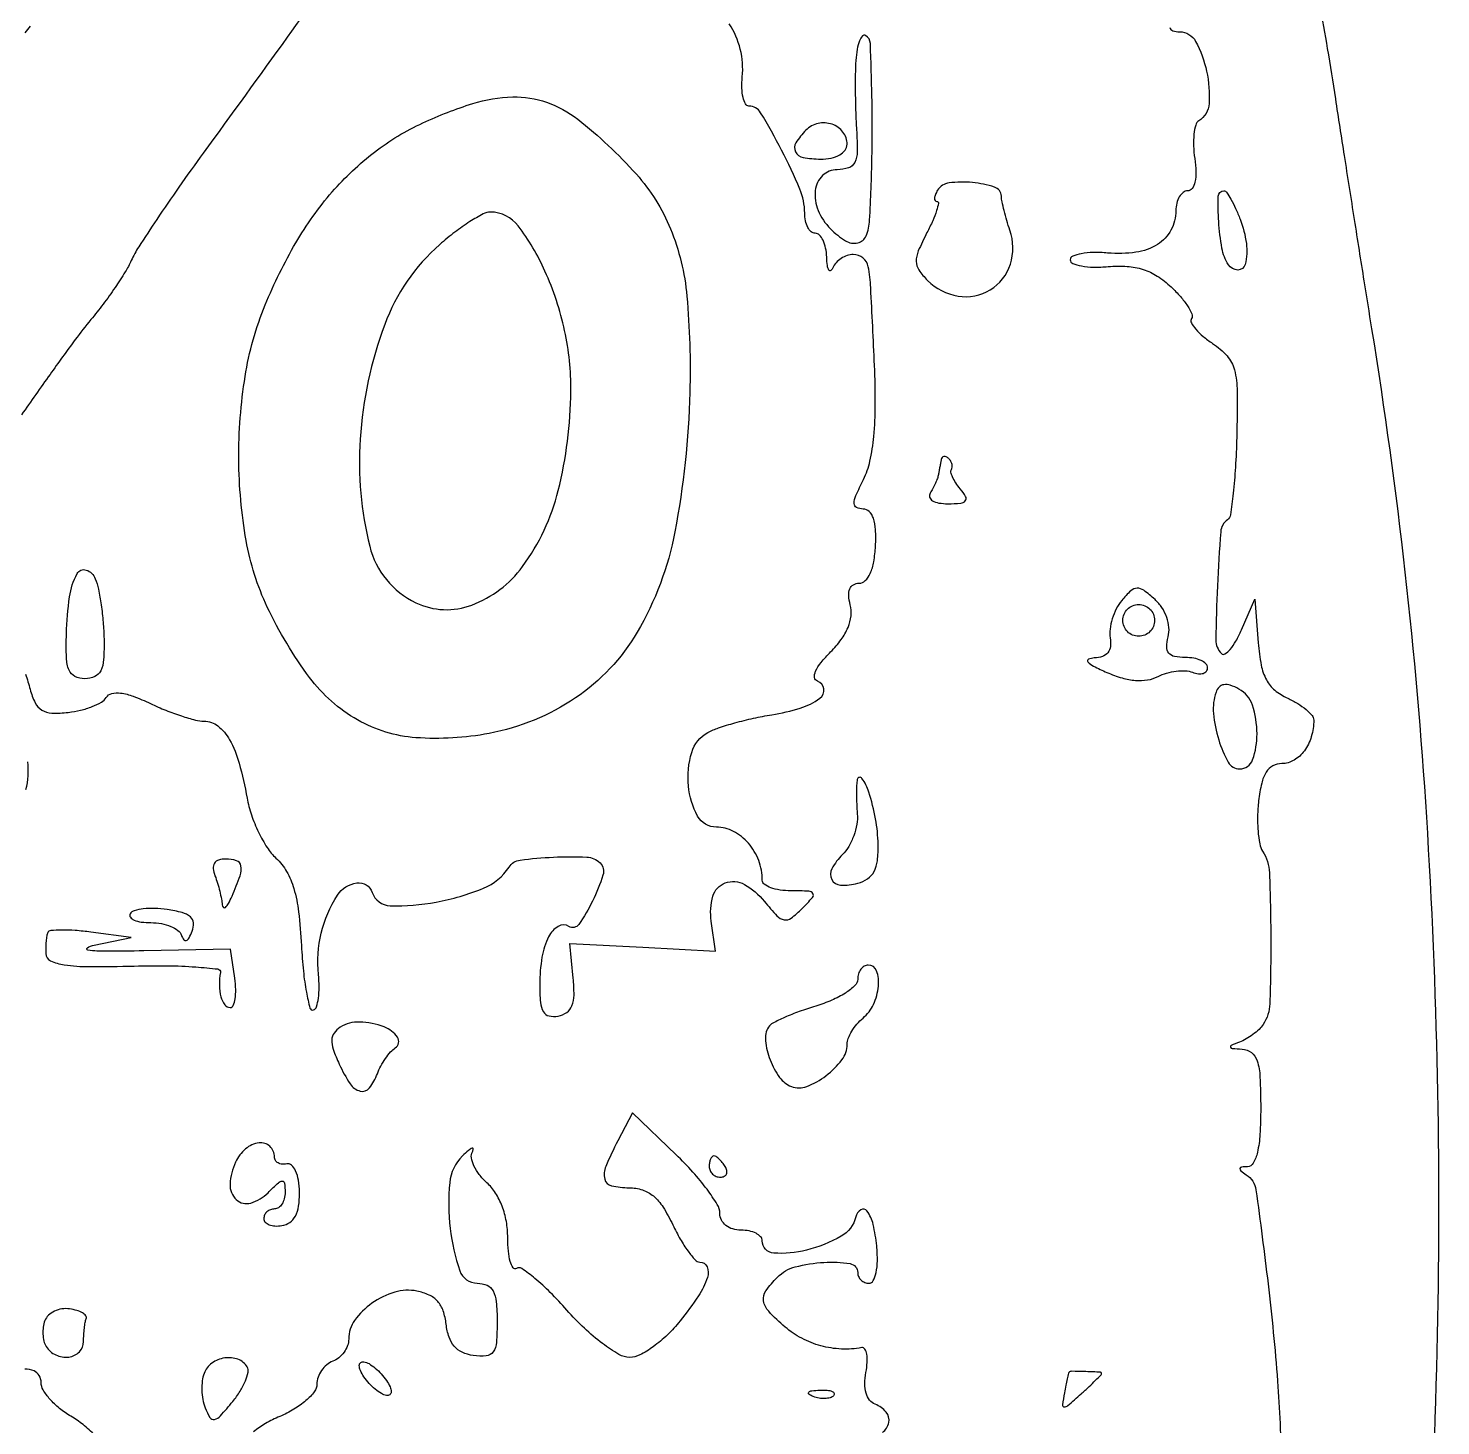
# Model space of a CAD drawing. Extents: x 0 to 5034, y 0 to 2560.
# Drawn here: x 2990.8 to 3124, y 1465.6 to 1597.3 of the extents above; entities that cross this region are included whole.
import ezdxf

# ---------------------------------------------------------------- set-up
doc = ezdxf.new("R2010")
doc.units = 0

msp = doc.modelspace()

# ---------------------------------------------------------------- linework, layer by layer
for points in [[(2987.48927, 1557, -0.000006), (2984.643964, 1552.779988, -0.000004), (2981.380929, 1547.940625, -0.000004), (2978.213596, 1543.243355, -0.000008), (2975.689355, 1539.5, 0.003481)], [(3021.488479, 1605.310755, -0.002661), (3015.209486, 1596.498858, -0.001383), (3007.284692, 1585.565444, 0.004556), (3004.996535, 1582.366068, 0.005476), (3002.905503, 1579.314752, 0.004722), (3001.198478, 1576.711477, 0.036191), (3000.5, 1575.428634, -0.032079), (2999.926265, 1574.353971, -0.011227), (2998.970427, 1572.885356, -0.011096), (2997.843594, 1571.312327, -0.012741), (2996.6972, 1569.863191, 0.014932), (2995.215592, 1567.973356, 0.003441), (2992.836216, 1564.697312, 0.003552), (2990.147064, 1560.883703, 0.003463)], [(3120.579239, 1423.742751, 0.020266), (3123.67768, 1474.131561, 0.020922), (3122.654619, 1522.954333, 0.024483), (3117.487663, 1569, -0.000765), (3116.764505, 1573.504785, -0.000367), (3115.849438, 1579.288638, -0.000364), (3114.903279, 1585.326147, -0.00052), (3114.073214, 1590.684725, 0.003108), (3113.31477, 1595.418815, 0.004619), (3112.58667, 1599.553412, 0.002113)], [(2990.479565, 1596.894002, -0.032665), (2991.007735, 1597.526495, -0.02926)], [(2990.538981, 1536.422632, -0.009405), (2990.954188, 1535, 0.048314), (2991.436796, 1533.724484, 0.143224), (2992.063323, 1533.042147, 0.128604), (2993.003837, 1532.763845, 0.035696), (2994.553913, 1532.825061, 0.031202), (2995.721074, 1533.029282, 0.034559), (2996.813389, 1533.372801, 0.036949), (2997.690603, 1533.794005, 0.124565), (2998.14415, 1534.23324, -0.196796), (2998.662339, 1534.609946, -0.094584), (2999.497287, 1534.652871, -0.056475), (3000.688196, 1534.348688, -0.020043), (3002.307906, 1533.658179, 0.015547), (3003.760431, 1533.023453, 0.016025), (3005.235125, 1532.48709, 0.015953), (3006.539513, 1532.105098, 0.06333), (3007.365945, 1532, -0.170486), (3008.668894, 1531.542432, -0.096876), (3009.760495, 1530.2522, -0.060338), (3010.666996, 1528.037554, -0.02235), (3011.414429, 1524.746049, 0.037898), (3011.824568, 1523.16855, 0.029738), (3012.496057, 1521.533025, 0.030555), (3013.308952, 1520.080214, 0.062468), (3014.144933, 1519.079601, -0.074956), (3015.147752, 1517.816783, -0.059751), (3015.829329, 1516.21431, -0.042071), (3016.271813, 1514.016752, -0.015115), (3016.541034, 1510.833552, 0.011984), (3016.729627, 1508.424126, 0.020892), (3017.016873, 1506.441212, 0.017178), (3017.35012, 1504.950906, 0.437447), (3017.678865, 1504.774829, 0.23856), (3017.966631, 1505.071941, 0.040085), (3018.145619, 1505.868888, 0.036379), (3018.217269, 1506.919788, 0.02497), (3018.152058, 1508.113354, -0.085024), (3018.406662, 1512.017141, -0.086345), (3019.947249, 1515.590731, -0.215551), (3021.766425, 1516.748825, -0.362577), (3023.215439, 1515.853683, 0.316163), (3024.919106, 1514.594183, 0.051792), (3029.241715, 1514.937763, 0.050807), (3033.709261, 1516.243424, 0.153978), (3036.12082, 1518.239532, -0.220591), (3037.173821, 1518.903748, -0.020704), (3040.302779, 1519.177027, -0.021763), (3043.443122, 1519.183927, -0.188195), (3044.701269, 1518.632065, -0.281049), (3044.978706, 1517.48563, -0.036066), (3043.99233, 1515.034787, -0.037812), (3042.702438, 1512.834893, -0.398968), (3041.772141, 1512.640825, 0.280595), (3040.758028, 1512.647369, 0.141652), (3039.85528, 1511.6758, 0.07692), (3039.226933, 1509.739104, 0.038915), (3039.015313, 1507.176676, 0.021505), (3039.080352, 1505.483574, 0.111727), (3039.358454, 1504.596904, 0.208682), (3039.892899, 1504.204873, 0.103491), (3040.75, 1504.191871, 0.1063), (3041.562043, 1504.537962, 0.145484), (3042.051001, 1505.158741, 0.093113), (3042.248548, 1506.172068, 0.026782), (3042.17364, 1507.774662), (3041.847281, 1511.018934), (3048.726586, 1510.672049), (3055.60589, 1510.325165), (3055.191137, 1513.151062, -0.105518), (3055.342079, 1515.486959, -0.240148), (3056.509468, 1516.749763, -0.220898), (3058.310487, 1516.602573, -0.093718), (3060.202068, 1514.998784, 0.017153), (3061.386596, 1513.634419, 0.160434), (3062.059261, 1513.263985, 0.212782), (3062.721707, 1513.421952, 0.033012), (3063.760596, 1514.332025, 0.014376), (3064.739749, 1515.369162, 0.333651), (3064.771748, 1515.75, 0.248124), (3064.394042, 1515.968333, 0.009425), (3062.714286, 1516, -0.035041), (3061.674684, 1516.072946, -0.053272), (3060.797321, 1516.29375, -0.069525), (3060.194833, 1516.616518, -0.239464), (3060, 1517, 0.090116), (3059.662703, 1518.856259, 0.088544), (3058.693166, 1520.488015, 0.094327), (3057.281828, 1521.606043, 0.12105), (3055.678417, 1522, -0.272267), (3053.904505, 1523.043295, -0.104826), (3053.031377, 1525.87981, -0.094428), (3053.345255, 1529.053658, -0.200766), (3054.874756, 1530.932971, -0.041917), (3055.872813, 1531.363927, -0.013463), (3057.417103, 1531.836394, -0.013324), (3059.17156, 1532.271936, -0.014531), (3060.896919, 1532.599507, 0.03541), (3063.587829, 1533.227733, 0.083561), (3065.421825, 1534.152151, 0.272307), (3065.802215, 1535.038337, 0.288308), (3065.20546, 1535.764847, -0.294253), (3064.931906, 1536.105424, -0.131989), (3065.026293, 1536.697371, -0.065503), (3065.539541, 1537.531876, -0.025801), (3066.444774, 1538.535683, 0.037853), (3067.439515, 1539.693627, 0.059371), (3068.085694, 1540.834183, 0.070673), (3068.372576, 1541.931376, 0.092868), (3068.299733, 1542.961819, -0.046165), (3068.155125, 1543.838299, -0.115188), (3068.256715, 1544.475442, -0.1673), (3068.593094, 1544.859736, -0.129968), (3069.133369, 1545.004484, 0.197585), (3069.716592, 1545.24656, 0.093116), (3070.186331, 1545.930928, 0.062008), (3070.516585, 1547.029708, 0.029253), (3070.678911, 1548.504484, 0.024758), (3070.681457, 1550.064008, 0.069105), (3070.479725, 1551.136844, 0.119884), (3070.083032, 1551.7661, 0.194832), (3069.505556, 1552, -0.118109), (3068.897551, 1552.145654, -0.286412), (3068.668908, 1552.524807, -0.100189), (3068.831137, 1553.26788, -0.01202), (3069.548169, 1554.796103, 0.06247), (3070.152356, 1556.515248, 0.029325), (3070.515737, 1558.8477, 0.02334), (3070.662123, 1561.817841, 0.01197), (3070.582456, 1565.546103, 0.001342), (3070.230403, 1572.876682, 0.034583), (3069.992861, 1574.849815, 0.176872), (3069.499121, 1575.675229, 0.172068), (3068.583333, 1576, 0.080074), (3068.004061, 1575.906632, 0.064399), (3067.434649, 1575.632812, 0.065245), (3066.960859, 1575.227909, 0.087674), (3066.662281, 1574.75, -0.134342), (3066.465905, 1574.492009, -0.451325), (3066.282867, 1574.528125, -0.102704), (3066.140307, 1574.953487, -0.020908), (3066.078947, 1575.75, 0.042371), (3065.975294, 1576.611334, 0.060745), (3065.729441, 1577.339062, 0.078519), (3065.388418, 1577.833434, 0.205373), (3065, 1578, -0.183553), (3064.618267, 1578.145022, -0.090592), (3064.29375, 1578.55974, -0.070474), (3064.073842, 1579.176362, -0.050507), (3064, 1579.905499, 0.099407), (3063.545561, 1582.168658, 0.02103), (3061.82799, 1585.832386, 0.015038), (3059.844417, 1589.374306, 0.263403), (3058.739111, 1590, -0.277906), (3058.41642, 1590.194367, -0.066136), (3058.189395, 1590.807812, -0.049464), (3058.079097, 1591.696209, -0.030469), (3058.117307, 1592.75, 0.085144), (3057.927358, 1595.357585, 0.086347), (3056.878591, 1597.738851, 0.097395)], [(3098.444321, 1597.41441, 0.276747), (3098.710429, 1597.10477, 0.080393), (3099.357827, 1597, -0.277228), (3100.868234, 1596.092825, -0.069328), (3101.898568, 1593.275604, -0.0677), (3102.133897, 1590.224917, -0.244456), (3101.166731, 1588.603045, 0.190128), (3100.872993, 1588.209719, 0.039397), (3100.709473, 1587.345151, 0.036223), (3100.670198, 1586.247279, 0.027275), (3100.78023, 1585.044028, -0.029017), (3100.88986, 1583.797337, -0.061407), (3100.799964, 1582.83313, -0.097873), (3100.532749, 1582.219579, -0.246021), (3100.113499, 1582, 0.165023), (3099.688732, 1581.855883, 0.095615), (3099.32709, 1581.448468, 0.076659), (3099.082682, 1580.840576, 0.057378), (3099, 1580.122445, -0.124381), (3098.539166, 1578.298598, -0.131144), (3097.2728, 1576.95491, -0.103607), (3095.234441, 1576.216074, -0.056862), (3092.569261, 1576.14234, 0.025185), (3091.215979, 1576.190515, 0.041319), (3090.075641, 1576.079133, 0.051494), (3089.270888, 1575.845234, 0.305245), (3089.038471, 1575.5, 0.307126), (3089.272609, 1575.15478, 0.050593), (3090.088928, 1574.922012, 0.040821), (3091.243856, 1574.811874, 0.02486), (3092.614493, 1574.861557, -0.037556), (3094.421944, 1574.881197, -0.062142), (3095.918795, 1574.595904, -0.065008), (3097.25264, 1573.964212, -0.045546), (3098.564437, 1572.939465, -0.024778), (3099.440287, 1572.030893, -0.036529), (3100.10572, 1571.145478, -0.040441), (3100.508544, 1570.391403, -0.245608), (3100.477766, 1569.964024, 0.266251), (3100.46467, 1569.56906, 0.053929), (3100.873274, 1568.965399, 0.043785), (3101.56431, 1568.281116, 0.028241), (3102.470968, 1567.610979, -0.066749), (3103.829987, 1566.434947, -0.1189), (3104.519034, 1565.135192, -0.061119), (3104.781421, 1563.107551, -0.008004), (3104.740462, 1558.751595, -0.008763), (3104.619499, 1555.936072, -0.013076), (3104.406337, 1553.481148, -0.008055), (3104.14468, 1551.462042, -0.201374), (3103.861825, 1550.99274, 0.219213), (3103.228773, 1549.856325, 0.007848), (3102.917207, 1544.751042, 0.008196), (3102.770066, 1539.655024, 0.202156), (3103.290442, 1538.376225, 0.352194), (3103.632537, 1538.339085, 0.074364), (3104.118442, 1538.763171, 0.048373), (3104.666148, 1539.549993, 0.025963), (3105.191342, 1540.611312), (3106.43864, 1543.5), (3106.770105, 1539.387376, 0.026336), (3107.052196, 1537.280261, 0.075905), (3107.538598, 1535.89316, 0.098181), (3108.331579, 1534.921559, 0.06585), (3109.550785, 1534.158814, -0.029602), (3110.488427, 1533.66264, -0.038104), (3111.280543, 1533.094661, -0.042004), (3111.839791, 1532.538981, -0.178005), (3112, 1532.103226, -0.071439), (3111.774892, 1530.535754, -0.08663), (3111.11911, 1529.205803, -0.100247), (3110.145098, 1528.316376, -0.13588), (3109.002417, 1528, 0.124203), (3108.156867, 1527.786669, 0.130315), (3107.531525, 1527.200057, 0.083222), (3107.095268, 1526.145089, 0.027465), (3106.808647, 1524.486639, 0.023625), (3106.709455, 1523.050892, 0.02515), (3106.749693, 1521.642064, 0.025801), (3106.907103, 1520.442094, 0.096255), (3107.183928, 1519.736639, -0.132517), (3107.821213, 1517.693587, -0.00894), (3107.950492, 1511.534275, -0.008658), (3107.862745, 1505.359417, -0.140235), (3107.234687, 1503.399944, -0.055286), (3106.845417, 1502.93712, -0.029751), (3106.275189, 1502.455299, -0.02924), (3105.628137, 1502.02802, -0.040378), (3105, 1501.728891, 0.010258), (3104.220374, 1501.413657, 0.403256), (3104.154225, 1501.256944, 0.289553), (3104.317253, 1501.135587, 0.007783), (3105.25, 1501.078947, -0.157255), (3106.127457, 1500.751634, -0.150584), (3106.666866, 1499.968036, -0.06499), (3106.934638, 1498.446118, -0.011091), (3107, 1495.5, -0.014236), (3106.92978, 1493.034272, -0.041508), (3106.692486, 1491.349295, -0.06852), (3106.305444, 1490.320102, -0.271924), (3105.75, 1489.984687, 0.028518), (3105.19467, 1489.946157, 0.336298), (3105.04948, 1489.80392, 0.270456), (3105.134131, 1489.592862, 0.022065), (3105.639073, 1489.234687, -0.21874), (3106.555379, 1487.796454, -0.004313), (3107.694794, 1478.938747, -0.010929), (3108.590797, 1469.773387, -0.016435), (3108.933823, 1461.75, -0.012147)], [(2990.5695, 1525.539317, 0.091804), (2990.738529, 1528.176317, 0.068511)], [(3071.324318, 1464.915561, 0.189529), (3071.934694, 1465.869807, 0.228267), (3071.679895, 1466.849677, 0.125946), (3070.648249, 1467.581485, -0.136785), (3070.124753, 1467.969861, -0.094678), (3069.787738, 1468.630319, -0.073742), (3069.66554, 1469.524476, -0.044401), (3069.77276, 1470.591604, 0.031254), (3069.892723, 1471.53564, 0.058339), (3069.852233, 1472.30418, 0.094475), (3069.670668, 1472.790124, 0.3109), (3069.374511, 1472.923083, -0.057101), (3067.46169, 1472.795121, -0.05398), (3065.53142, 1473.096998, -0.054225), (3063.718751, 1473.802849, -0.05876), (3062.15301, 1474.867295, -0.024739), (3060.604649, 1476.350529, -0.152314), (3060.125244, 1477.330174, -0.192998), (3060.346167, 1478.280094, -0.043924), (3061.428571, 1479.571429, -0.132991), (3063.112928, 1480.537992, -0.05004), (3065.821342, 1480.965465, -0.052986), (3068.277617, 1480.844198, -0.369452), (3069, 1480, 0.105899), (3069.081727, 1479.618454, 0.099309), (3069.313533, 1479.29375, 0.09619), (3069.659899, 1479.076092, 0.092577), (3070.067347, 1479, 0.279107), (3070.468401, 1479.242787, 0.069929), (3070.73639, 1479.994538, 0.049013), (3070.854842, 1481.119984, 0.026015), (3070.791572, 1482.521846, 0.0336), (3070.456598, 1484.542324, 0.098812), (3069.873788, 1485.818314, 0.400767), (3069.29601, 1485.925257, 0.191734), (3068.821429, 1485.25, -0.209998), (3067.439877, 1483.424045, -0.06493), (3064.164299, 1482.11796, -0.0798), (3061.084201, 1481.83853, -0.394206), (3060, 1483, 0.191087), (3059.848523, 1483.381882, 0.088204), (3059.4125, 1483.70625, 0.068025), (3058.765418, 1483.926307, 0.048028), (3058, 1484, -0.071947), (3057.210097, 1484.114253, -0.095496), (3056.566776, 1484.4473, -0.108403), (3056.149072, 1484.956804, -0.118234), (3056, 1485.578401, 0.138736), (3055.76138, 1486.421828, 0.022102), (3054.78886, 1487.856809, 0.023037), (3053.455631, 1489.485813, 0.018363), (3051.87697, 1491.118207), (3047.753941, 1495.079612), (3046.37697, 1492.425499, 0.019013), (3045.236717, 1490.006949, 0.161653), (3045.13971, 1488.826622, 0.2834), (3045.782317, 1488.190984, 0.056969), (3047.453083, 1488, -0.079355), (3048.701936, 1487.800539, -0.097352), (3049.730528, 1487.224044, -0.075388), (3050.645518, 1486.171003, -0.030462), (3051.567024, 1484.5, 0.019289), (3052.267771, 1483.15936, 0.027221), (3053.000285, 1482.028125, 0.026129), (3053.675907, 1481.194888, 0.21242), (3054.113941, 1481, -0.30295), (3054.796175, 1480.544863, -0.181447), (3054.831788, 1479.53251, -0.067188), (3053.981121, 1477.80688, -0.020324), (3052.25, 1475.446601, -0.032469), (3051.050127, 1474.128225, -0.035244), (3049.720313, 1473.014834, -0.037752), (3048.456166, 1472.237831, -0.120492), (3047.5, 1472.008071, -0.132464), (3046.47893, 1472.287805, -0.028393), (3044.936235, 1473.315296, -0.027719), (3043.22828, 1474.75319, -0.023032), (3041.575485, 1476.459202, 0.015137), (3040.011651, 1478.125219, 0.023799), (3038.561309, 1479.44729, 0.020355), (3037.339773, 1480.377587, 0.299432), (3036.825485, 1480.392144, -0.40127), (3036.510616, 1480.459133, -0.080194), (3036.242486, 1481.031764, -0.046507), (3036.058474, 1482.015449, -0.022999), (3036, 1483.285995, 0.043019), (3035.867407, 1484.824226, 0.047966), (3035.473486, 1486.259687, 0.051281), (3034.846936, 1487.504961, 0.06675), (3034.023581, 1488.478659, -0.043934), (3033.312872, 1489.245508, -0.055558), (3032.809063, 1490.069811, -0.066403), (3032.570878, 1490.826387, -0.171011), (3032.664448, 1491.383647, 0.106226), (3032.747192, 1491.657481, 0.560619), (3032.645889, 1491.731446, 0.080729), (3032.300363, 1491.518478, 0.014103), (3031.734441, 1491, 0.178471), (3030.528736, 1488.489236, 0.052553), (3030.574486, 1484.148121, 0.054397), (3031.481218, 1480.172463, 0.319742), (3033.127229, 1479, -0.103451), (3034.044999, 1478.808058, -0.170444), (3034.618837, 1478.273493, -0.098934), (3034.919136, 1477.25209, -0.022185), (3035, 1475.430449, -0.017831), (3034.928174, 1473.41706, -0.134357), (3034.614797, 1472.526717, -0.221672), (3033.971808, 1472.150873, -0.058505), (3032.75, 1472.180449, -0.071773), (3031.710484, 1472.484302, -0.108272), (3030.958409, 1473.048221, -0.098302), (3030.464466, 1473.919512, -0.051161), (3030.19379, 1475.144168, 0.053693), (3029.91181, 1476.390077, 0.099026), (3029.391138, 1477.284317, 0.103027), (3028.582772, 1477.887177, 0.061723), (3027.438152, 1478.256574, 0.120134), (3025.352309, 1478.151696, 0.080781), (3023.19504, 1477.108091, 0.084406), (3021.56406, 1475.493983, 0.156813), (3021, 1473.739693, -0.088775), (3020.88792, 1473.113412, -0.066543), (3020.559375, 1472.493073, -0.06562), (3020.073415, 1471.972481, -0.080758), (3019.5, 1471.638374, 0.083521), (3018.926582, 1471.300035, 0.066011), (3018.440625, 1470.76702, 0.066283), (3018.112118, 1470.128312, 0.085879), (3018, 1469.480358, -0.164985), (3017.759403, 1468.77106, -0.050239), (3016.971875, 1467.933202, -0.044215), (3015.839553, 1467.111788, -0.035874), (3014.5, 1466.435553, 0.032852), (3013.160247, 1465.769336, 0.04166), (3012.028125, 1464.977377, 0.046966)], [(2997.065726, 1464.654929, 0.028591), (2995.95014, 1465.663266, 0.036069), (2994.806488, 1466.455239, -0.036949), (2993.73255, 1467.201732, -0.041498), (2992.824406, 1468.07224, -0.045732), (2992.193629, 1468.933367, -0.136032), (2992, 1469.631903, 0.135266), (2991.816713, 1470.297011, 0.159452), (2991.326415, 1470.724229, 0.096314), (2990.45816, 1470.907909, 0.030247)]]:
    msp.add_lwpolyline(points, format="xyb")
for points in [[(3068.824968, 1594.309017, 0.012385), (3068.774685, 1592.967377, 0.005745), (3068.77259, 1591.223586, 0.005687), (3068.812291, 1589.39101, 0.007887), (3068.892448, 1587.75, -0.017318), (3068.954401, 1585.681948, -0.11253), (3068.719701, 1584.674126, -0.203635), (3068.140404, 1584.170025, -0.078743), (3067.067481, 1584, 0.195119), (3065.686653, 1583.439822, 0.173157), (3064.998882, 1582.041431, 0.128295), (3065.265627, 1580.162433, 0.097604), (3066.428571, 1578.428571, 0.056846), (3067.859347, 1577.290767, 0.19673), (3069.002798, 1577.094766, 0.245443), (3069.786061, 1577.754642, 0.08378), (3070.123827, 1579.25, 0.008748), (3070.347859, 1585.224076, 0.010366), (3070.343655, 1590.873121, 0.004202), (3070.193609, 1595.893315, 0.249719), (3069.75, 1596.654422, 0.362531), (3069.450634, 1596.611645, 0.08964), (3069.168897, 1596.156699, 0.052129), (3068.945455, 1595.354054, 0.026285)], [(3042.605305, 1588.75, -0.04462), (3048.126458, 1583.573164, -0.084968), (3051.344405, 1578.42745, -0.075293), (3052.890019, 1572.084882, -0.028975), (3053.16987, 1563, -0.039869), (3051.760236, 1549.85586, -0.086527), (3048.202653, 1540.380094, -0.111903), (3042.37709, 1534.184919, -0.101747), (3034.249592, 1530.839693, -0.065116), (3027.335507, 1530.440891, -0.111825), (3021.838541, 1532.112178, -0.103422), (3017.315849, 1536.110943, -0.050075), (3013.322931, 1542.762695, -0.066704), (3011.334403, 1549.027647, -0.041917), (3010.64013, 1556.691011, -0.041399), (3011.237165, 1564.512316, -0.057556), (3013.135815, 1571.269447, -0.034777), (3016.014627, 1577.102929, -0.046592), (3019.445536, 1581.897825, -0.050633), (3023.440537, 1585.660236, -0.055278), (3028, 1588.41692, -0.031865), (3032.692211, 1590.234956, -0.070903), (3036.463636, 1590.860513, -0.089948), (3039.668659, 1590.354424, -0.082189)], [(3064.121855, 1587.721855, 0.055706), (3063.170217, 1586.530748, 0.263748), (3063.130651, 1585.690513, 0.233632), (3063.848812, 1585.152374, 0.046043), (3065.5, 1585, 0.048268), (3066.502045, 1585.096959, 0.079023), (3067.301332, 1585.389301, 0.105211), (3067.815161, 1585.838157, 0.162184), (3068, 1586.393011, 0.164756), (3067.609996, 1587.544462, 0.147947), (3066.584046, 1588.282915, 0.139011), (3065.268096, 1588.35386, 0.141688)], [(3076.535419, 1582.05731, 0.038741), (3076.326154, 1581.651524, 0.083632), (3076.245673, 1581.310585, 0.158759), (3076.301807, 1581.0907, 0.256928), (3076.466663, 1581, -0.468614), (3076.607074, 1580.831372, -0.03145), (3076.433617, 1580.137553, -0.027543), (3076.073977, 1579.190524, -0.014812), (3075.5331, 1578.064009, 0.017789), (3074.714346, 1576.332401, 0.104444), (3074.517648, 1575.351828, 0.147356), (3074.770363, 1574.542817, 0.047541), (3075.578849, 1573.564009, 0.156566), (3078.468138, 1572.078902, 0.179413), (3081.50203, 1572.665117, 0.181839), (3083.393111, 1575.076103, 0.16004), (3083.354556, 1578.287773, -0.010535), (3083.061455, 1579.208082, -0.010398), (3082.80602, 1580.143908, -0.010315), (3082.616436, 1580.972099, -0.038842), (3082.549157, 1581.5, 0.311124), (3081.895255, 1582.35593, 0.055744), (3079.818447, 1582.785102, 0.053965), (3077.617383, 1582.751168, 0.227292)], [(3105.065565, 1579.327551, -0.056942), (3105.649349, 1577.037061, -0.097091), (3105.535702, 1575.07226, -0.344612), (3104.841871, 1574.538529, -0.255039), (3103.961518, 1575.028025, -0.095605), (3103.348907, 1576.592238, -0.03003), (3103.040026, 1579.098876, -0.024024), (3103.005183, 1581.497559, -0.404431), (3103.524751, 1582, -0.245872), (3103.78166, 1581.865538, -0.020862), (3104.193825, 1581.214968, -0.023876), (3104.638163, 1580.351506, -0.01605)], [(3029.584075, 1576.939675, 0.12448), (3024.397751, 1569.400618, 0.072146), (3022.082756, 1558.584465, 0.078041), (3022.983064, 1548.490693, 0.223523), (3027.324711, 1543.171357, 0.204315), (3032.612641, 1542.941949, 0.145604), (3037.395184, 1546.569388, 0.097523), (3040.762187, 1553.753292, 0.058644), (3041.955867, 1563.124273, 0.056468), (3041.365246, 1568.823018, 0.051515), (3039.511904, 1574.433951, 0.056448), (3036.981836, 1578.705514, 0.235008), (3034.379809, 1580, 0.122607), (3033.668242, 1579.822851, 0.020002), (3032.430598, 1579.101029, 0.021004), (3031.014608, 1578.111386, 0.017137)], [(3076.875, 1556.666667, 0.000035), (3076.817055, 1556.357507, 0.000019), (3076.745502, 1555.975521, 0.000018), (3076.672498, 1555.585629, 0.000029), (3076.609687, 1555.25, -0.041471), (3076.511575, 1554.892495, -0.01708), (3076.322828, 1554.426563, -0.016761), (3076.085195, 1553.937834, -0.020667), (3075.830179, 1553.5, 0.225781), (3075.782192, 1553.116949, 0.180541), (3076.045708, 1552.788889, 0.094322), (3076.649609, 1552.569302, 0.040187), (3077.510455, 1552.5, 0.020203), (3078.71079, 1552.54852, 0.203152), (3079.14547, 1552.775731, 0.313969), (3079.17717, 1553.171866, 0.041056), (3078.664963, 1553.903695, -0.027362), (3078.243095, 1554.472664, -0.039382), (3077.940125, 1555.02126, -0.044823), (3077.779583, 1555.480544, -0.230593), (3077.833333, 1555.737028, 0.141032), (3077.916425, 1555.945292, 0.08555), (3077.897396, 1556.211814, 0.073484), (3077.781471, 1556.494906, 0.062588), (3077.583333, 1556.75, 0.071318), (3077.350869, 1556.924168, 0.155668), (3077.134635, 1556.966146, 0.198926), (3076.969095, 1556.873586, 0.121312)], [(2997.929715, 1539.75, -0.019564), (2997.889911, 1537.797354, -0.09746), (2997.615926, 1536.741143, -0.178196), (2997.054016, 1536.196287, -0.104706), (2996.126965, 1536, -0.112058), (2995.183817, 1536.214063, -0.186084), (2994.631363, 1536.799447, -0.090083), (2994.384823, 1537.962846, -0.015135), (2994.387397, 1540.25, -0.026861), (2994.682653, 1543.710989, -0.086121), (2995.387596, 1545.906903, -0.370486), (2996.25029, 1546.250205, -0.220122), (2997.102217, 1545.433624, -0.042251), (2997.398664, 1544.435823, -0.014942), (2997.657645, 1542.966439, -0.014709), (2997.847223, 1541.327534, -0.016753)], [(3093.893441, 1543.371604, 0.056369), (3093.383239, 1542.593048, 0.042542), (3093.001291, 1541.643542, 0.043494), (3092.794554, 1540.675905, 0.072972), (3092.812917, 1539.846376, -0.071253), (3092.83348, 1539.04182, -0.139337), (3092.589526, 1538.454366, -0.143128), (3092.078902, 1538.092919, -0.076845), (3091.312858, 1537.954896, 0.095515), (3090.772798, 1537.836775, 0.508708), (3090.71632, 1537.588682, 0.097622), (3091.233072, 1537.188601, 0.012723), (3092.5, 1536.594088, 0.032328), (3093.929576, 1536.074401, 0.051528), (3095.207748, 1535.840393, 0.060707), (3096.338868, 1535.889237, 0.077545), (3097.328141, 1536.216196, -0.048486), (3098.132635, 1536.534805, -0.040045), (3099.036936, 1536.718249, -0.041659), (3099.901432, 1536.750098, -0.080161), (3100.578141, 1536.608388, 0.059387), (3101.122422, 1536.4707, 0.104957), (3101.582329, 1536.507576, 0.149639), (3101.88428, 1536.708105, 0.173585), (3102, 1537.031385, 0.205064), (3101.841493, 1537.401615, 0.083338), (3101.37824, 1537.715469, 0.063593), (3100.693637, 1537.928862, 0.043814), (3099.883369, 1538, -0.047919), (3098.877638, 1538.096609, -0.173673), (3098.333376, 1538.419494, -0.184048), (3098.136075, 1539.000409, -0.054848), (3098.274891, 1539.943183, 0.08567), (3098.349854, 1540.82449, 0.063124), (3098.143195, 1541.783953, 0.060413), (3097.688751, 1542.703712, 0.063998), (3097.034905, 1543.468412, 0.024277), (3095.973788, 1544.338885, 0.168899), (3095.342659, 1544.536771, 0.184035), (3094.754767, 1544.291808, 0.029827)], [(3097, 1541.5, -0.099038), (3096.885486, 1540.927543, -0.097945), (3096.559375, 1540.440625, -0.097945), (3096.072457, 1540.114514, -0.099038), (3095.5, 1540, -0.099038), (3094.927543, 1540.114514, -0.097945), (3094.440625, 1540.440625, -0.097945), (3094.114514, 1540.927543, -0.099038), (3094, 1541.5, -0.099038), (3094.114514, 1542.072457, -0.097945), (3094.440625, 1542.559375, -0.097945), (3094.927543, 1542.885486, -0.099038), (3095.5, 1543, -0.099038), (3096.072457, 1542.885486, -0.097945), (3096.559375, 1542.559375, -0.097945), (3096.885486, 1542.072457, -0.099038)], [(3102.786749, 1534.731686, 0.103346), (3102.550371, 1532.732597, 0.052542), (3103.038703, 1530.237207, 0.05352), (3103.945697, 1528.122547, 0.271029), (3105.009821, 1527.5, 0.31633), (3106.239645, 1528.364574, 0.088547), (3106.656734, 1530.813723, 0.077267), (3106.213996, 1533.519663, 0.193096), (3104.949961, 1535.02678, 0.040987), (3104.135413, 1535.380294, 0.1163), (3103.523075, 1535.439248, 0.167414), (3103.082807, 1535.217084, 0.112486)], [(3068.959594, 1526.5, 0.035037), (3068.901423, 1525.968398, 0.009834), (3068.885313, 1525.132848, 0.009866), (3068.904391, 1524.184842, 0.010243), (3068.960859, 1523.250121, -0.064146), (3068.914603, 1522.272781, -0.043688), (3068.625223, 1521.196801, -0.043751), (3068.154179, 1520.189704, -0.065206), (3067.562358, 1519.419501, 0.06968), (3066.55812, 1518.088194, 0.254094), (3066.548437, 1517.065768, 0.266672), (3067.390459, 1516.536223, 0.074125), (3069.000996, 1516.710511, 0.085533), (3069.936892, 1517.135694, 0.122682), (3070.541429, 1517.811796, 0.093054), (3070.859588, 1518.840841, 0.034191), (3070.929715, 1520.366631, 0.039903), (3070.681853, 1522.783648, 0.032223), (3070.045225, 1525.315084, 0.076875), (3069.402441, 1526.598717, 0.664086)], [(3008.393011, 1517.418213, -0.017653), (3008.630596, 1516.727077, -0.013583), (3008.842343, 1515.957913, -0.01379), (3009.001056, 1515.227261, -0.031568), (3009.070285, 1514.668213, 0.193333), (3009.181951, 1514.432275, 0.386902), (3009.372382, 1514.430662, 0.08752), (3009.663057, 1514.800333, 0.021474), (3010, 1515.5, 0.015546), (3010.758653, 1517.428658, 0.129567), (3010.838559, 1518.355725, 0.278471), (3010.419791, 1518.838133, 0.078339), (3009.393011, 1519, 0.076855), (3008.737605, 1518.898658, 0.176865), (3008.348199, 1518.59835, 0.16701), (3008.230887, 1518.103551, 0.067159)], [(3000.396955, 1513.833269, 0.308843), (3000.411317, 1513.518011, 0.131834), (3000.760476, 1513.244773, 0.068323), (3001.443795, 1513.059021, 0.032259), (3002.35765, 1513, -0.045336), (3003.334402, 1512.911254, -0.053542), (3004.223546, 1512.647665, -0.061994), (3004.901487, 1512.260393, -0.152723), (3005.233146, 1511.800562, 0.076605), (3005.444217, 1511.389794, 0.341649), (3005.687557, 1511.318556, 0.179748), (3005.955156, 1511.557716, 0.029847), (3006.245536, 1512.197474, 0.111121), (3006.358893, 1512.973363, 0.198449), (3006.072588, 1513.539701, 0.114503), (3005.305873, 1513.9417, 0.027299), (3003.885029, 1514.230182, 0.027922), (3002.708964, 1514.336195, 0.03686), (3001.634009, 1514.293586, 0.040309), (3000.78709, 1514.127298, 0.187856)], [(2992.624429, 1512.056286, 0.06521), (2992.530421, 1511.750576, 0.017966), (2992.463982, 1511.250825, 0.017831), (2992.428994, 1510.673986, 0.01777), (2992.435134, 1510.095459, 0.276872), (2992.88909, 1509.412098, 0.075874), (2994.179541, 1509.023119, 0.035089), (2996.528954, 1508.855649, 0.00686), (3000.771368, 1508.909562, -0.009194), (3003.933322, 1508.934988, -0.015689), (3006.571958, 1508.824836, -0.00974), (3008.665237, 1508.630493, -0.431304), (3008.902947, 1508.314103, 0.044978), (3008.803803, 1507.079858, 0.065625), (3008.956715, 1506.001037, 0.090073), (3009.316517, 1505.259085, 0.23932), (3009.826807, 1505, 0.300424), (3010.116671, 1505.191443, 0.062542), (3010.292905, 1505.807812, 0.046691), (3010.346485, 1506.695954, 0.027954), (3010.252477, 1507.75), (3009.851339, 1510.5), (3001.675669, 1510.339356, -0.004125), (2998.119473, 1510.298829, -0.029964), (2996.414544, 1510.395712, -0.692097), (2996.359959, 1510.615603, -0.101228), (2997, 1510.887372), (3000.5, 1511.596034), (2996.689295, 1512.104303, 0.014251), (2995.210543, 1512.258794, 0.021855), (2993.923325, 1512.299859, 0.017741), (2992.902313, 1512.25154, 0.271238)], [(3069, 1507.658288, -0.208038), (3068.74099, 1507.062724, -0.045539), (3067.837332, 1506.36236, -0.04016), (3066.557591, 1505.682983, -0.029174), (3065.041982, 1505.130724, 0.013948), (3063.490164, 1504.618206, 0.018127), (3062.101594, 1504.058541, 0.015949), (3060.992829, 1503.521197, 0.134311), (3060.590219, 1503.145978, 0.167757), (3060.302073, 1501.86438, 0.064016), (3060.741356, 1500.062451, 0.063467), (3061.634866, 1498.402287, 0.147016), (3062.74316, 1497.545065, 0.186952), (3064.19423, 1497.549751, 0.069128), (3066.008562, 1498.566767, 0.068279), (3067.505725, 1500.063594, 0.163731), (3068, 1501.532543, -0.0946), (3068.106446, 1502.090122, -0.042261), (3068.440625, 1502.761668, -0.039829), (3068.926065, 1503.433322, -0.043183), (3069.5, 1504, 0.112228), (3070.487495, 1505.286785, 0.083031), (3070.959496, 1507.023625, 0.112299), (3070.781477, 1508.451982, 0.315687), (3070, 1509, 0.133172), (3069.618655, 1508.896597, 0.100519), (3069.29375, 1508.605872, 0.087581), (3069.075146, 1508.170985, 0.072895)], [(3020.19883, 1503.13653, 0.096202), (3019.618185, 1502.592403, 0.151215), (3019.401034, 1501.949819, 0.091978), (3019.542345, 1501.061255, 0.021597), (3020.109345, 1499.659358, 0.03799), (3021.134466, 1497.798265, 0.188149), (3022.090034, 1497.116894, 0.295749), (3022.958757, 1497.412146, 0.078815), (3023.708443, 1498.75, -0.034386), (3024.032336, 1499.471006, -0.028415), (3024.47112, 1500.190278, -0.029328), (3024.951736, 1500.80544, -0.065385), (3025.398098, 1501.195627, 0.418124), (3025.590124, 1502.188913, 0.154312), (3024.341813, 1503.164735, 0.080317), (3022.026001, 1503.626927, 0.150581)], [(3010.328488, 1490.416315, 0.097914), (3009.809735, 1488.347908, 0.220269), (3010.400611, 1486.881709, 0.268436), (3011.76834, 1486.56206, 0.123238), (3013.394054, 1487.536911, -0.008996), (3014.367168, 1488.475624, -0.184017), (3014.739017, 1488.626501, -0.388847), (3014.952729, 1488.438978, -0.027224), (3015, 1487.571429, -0.061768), (3014.925485, 1486.97055, -0.080164), (3014.70625, 1486.461607, -0.09778), (3014.381386, 1486.120948, -0.154765), (3014, 1486, 0.089971), (3013.618216, 1485.930741, 0.095344), (3013.29375, 1485.732242, 0.099759), (3013.076658, 1485.436237, 0.108912), (3013, 1485.088484, 0.195284), (3013.133038, 1484.760846, 0.107415), (3013.499375, 1484.518018, 0.078416), (3014.049301, 1484.398021, 0.051058), (3014.7, 1484.426475, 0.116542), (3015.449493, 1484.723892, 0.120001), (3015.977057, 1485.32282, 0.087102), (3016.278524, 1486.26554, 0.037465), (3016.359091, 1487.587991, 0.035789), (3016.262071, 1488.718694, 0.06669), (3015.999291, 1489.598237, 0.102452), (3015.615649, 1490.126963, 0.242422), (3015.159091, 1490.25, -0.074239), (3014.716147, 1490.221512, -0.106021), (3014.340483, 1490.33576, -0.127761), (3014.091384, 1490.572816, -0.139907), (3014, 1490.893011, 0.206165), (3013.563299, 1491.907097, 0.225364), (3012.549322, 1492.236612, 0.147028), (3011.278219, 1491.667327, 0.104583)], [(3055, 1490, 0.105053), (3055.081062, 1489.618444, 0.099167), (3055.311086, 1489.29375, 0.09642), (3055.654762, 1489.076123, 0.093332), (3056.059017, 1489, 0.108972), (3056.413961, 1489.078288, 0.182303), (3056.6254, 1489.29375, 0.161196), (3056.656512, 1489.6179, 0.082592), (3056.5, 1490, 0.029505), (3056.231006, 1490.382774, 0.035638), (3055.933975, 1490.70625, 0.038439), (3055.65171, 1490.934461, 0.151918), (3055.440983, 1491, 0.210953), (3055.272352, 1490.92554, 0.081139), (3055.129539, 1490.70625, 0.061769), (3055.032345, 1490.382849, 0.042167)], [(2992.349532, 1475.468482, 0.058404), (2992.195819, 1474.865822, 0.04577), (2992.167751, 1474.19119, 0.04709), (2992.260814, 1473.549414, 0.079028), (2992.470404, 1473.047887, 0.145259), (2993.384482, 1472.231964, 0.142865), (2994.602005, 1472.039961, 0.166961), (2995.601596, 1472.533054, 0.19794), (2996, 1473.5, -0.014758), (2996.018372, 1474.122299, -0.014122), (2996.073438, 1474.751685, -0.014209), (2996.153475, 1475.303941, -0.048147), (2996.25, 1475.654671, 0.266895), (2996.207276, 1475.924819, 0.09017), (2995.89433, 1476.195147, 0.061002), (2995.364392, 1476.425949, 0.035808), (2994.688144, 1476.575265, 0.073948), (2993.956191, 1476.573876, 0.073257), (2993.253787, 1476.359841, 0.07885), (2992.687376, 1475.972832, 0.112371)], [(3007.361626, 1470.5, 0.063484), (3007.190265, 1469.798572, 0.036345), (3007.155232, 1468.926563, 0.035701), (3007.248699, 1468.03001, 0.049041), (3007.467303, 1467.25, 0.045389), (3007.919715, 1466.341362, 0.322064), (3008.348616, 1466.162565, 0.154392), (3008.905014, 1466.491975, 0.011408), (3010.068932, 1467.854164, 0.030669), (3010.763578, 1468.821163, 0.04091), (3011.262541, 1469.779945, 0.046358), (3011.521922, 1470.60263, 0.193966), (3011.435623, 1471.104164, 0.167489), (3010.557032, 1471.822419, 0.125821), (3009.305977, 1471.951864, 0.12014), (3008.101901, 1471.46204, 0.145743)], [(3025, 1468.755111, -0.231849), (3024.867729, 1468.485192, -0.208269), (3024.563778, 1468.407958, -0.095981), (3024.082328, 1468.585453, -0.037052), (3023.5, 1469, -0.035768), (3022.926013, 1469.550187, -0.036518), (3022.440625, 1470.172953, -0.039072), (3022.10344, 1470.774419, -0.108636), (3022, 1471.244889, -0.231849), (3022.132271, 1471.514808, -0.208269), (3022.436222, 1471.592042, -0.095981), (3022.917672, 1471.414547, -0.037052), (3023.5, 1471, -0.035768), (3024.073987, 1470.449813, -0.036518), (3024.559375, 1469.827047, -0.039072), (3024.89656, 1469.225581, -0.108636)], [(3088.923489, 1470.583333, 0.130461), (3088.885122, 1470.510226, 0.00159), (3088.767321, 1469.985041, 0.004607), (3088.638083, 1469.373478, 0.002982), (3088.499294, 1468.663615, 0.013514), (3088.316474, 1467.531399, 0.435721), (3088.475838, 1467.337824, 0.196426), (3088.82028, 1467.454927, 0.004983), (3090.075805, 1468.568603, 0.004762), (3090.813321, 1469.248934, 0.007405), (3091.434768, 1469.850836, 0.002905), (3091.953522, 1470.374433, 0.196196), (3092, 1470.488321, 0.400826), (3091.882633, 1470.611205, 0.003762), (3090.519567, 1470.66357, 0.004798), (3089.175168, 1470.692179, 0.213072)], [(3066.729167, 1468.395833, -0.126455), (3066.402231, 1468.202593, -0.060344), (3065.916927, 1468.123424, -0.05415), (3065.359369, 1468.160852, -0.051402), (3064.8125, 1468.316886, -0.054073), (3064.395823, 1468.538436, -0.470617), (3064.37858, 1468.720685, -0.168741), (3064.670344, 1468.862007, -0.018894), (3065.416667, 1468.921053, -0.028489), (3066.112848, 1468.910055, -0.077125), (3066.592839, 1468.799335, -0.208169), (3066.77538, 1468.614691, -0.296942)]]:
    msp.add_lwpolyline(points, format="xyb", close=True)

doc.saveas('drawing.dxf')
